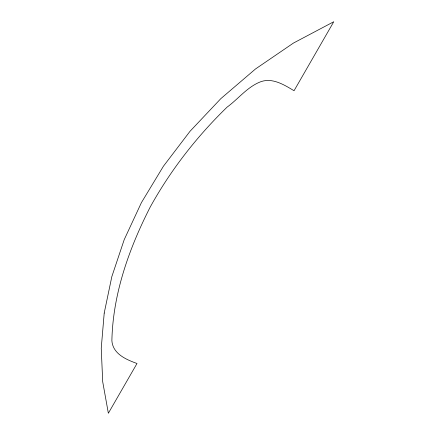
<?xml version="1.0" encoding="UTF-8"?>
<svg xmlns="http://www.w3.org/2000/svg" width="435" height="435" viewBox="0 0 435 435"><rect width="100%" height="100%" fill="white"/><g stroke="black" fill="none" stroke-linecap="round" stroke-linejoin="round"><path stroke-width="0.65" d="M104.21 313.069L101.241 348.266L102.709 381.789L108.358 413.25L137.009 363.491C126.297 359.642 112.736 353.872 111.882 340.648C112.899 293.696 129.135 248.39 150.276 206.929C170.732 169.976 196.848 136.519 227.124 107.108C238.005 99.158 246.672 87.729 259.271 82.313C271.57 76.886 283.778 84.586 294.044 90.736L333.759 21.75L293.429 43.076L255.552 68.937L220.871 98.604L190.008 131.305L163.419 166.235L141.429 202.601L124.209 239.652L111.817 276.682L104.21 313.069"/></g></svg>
